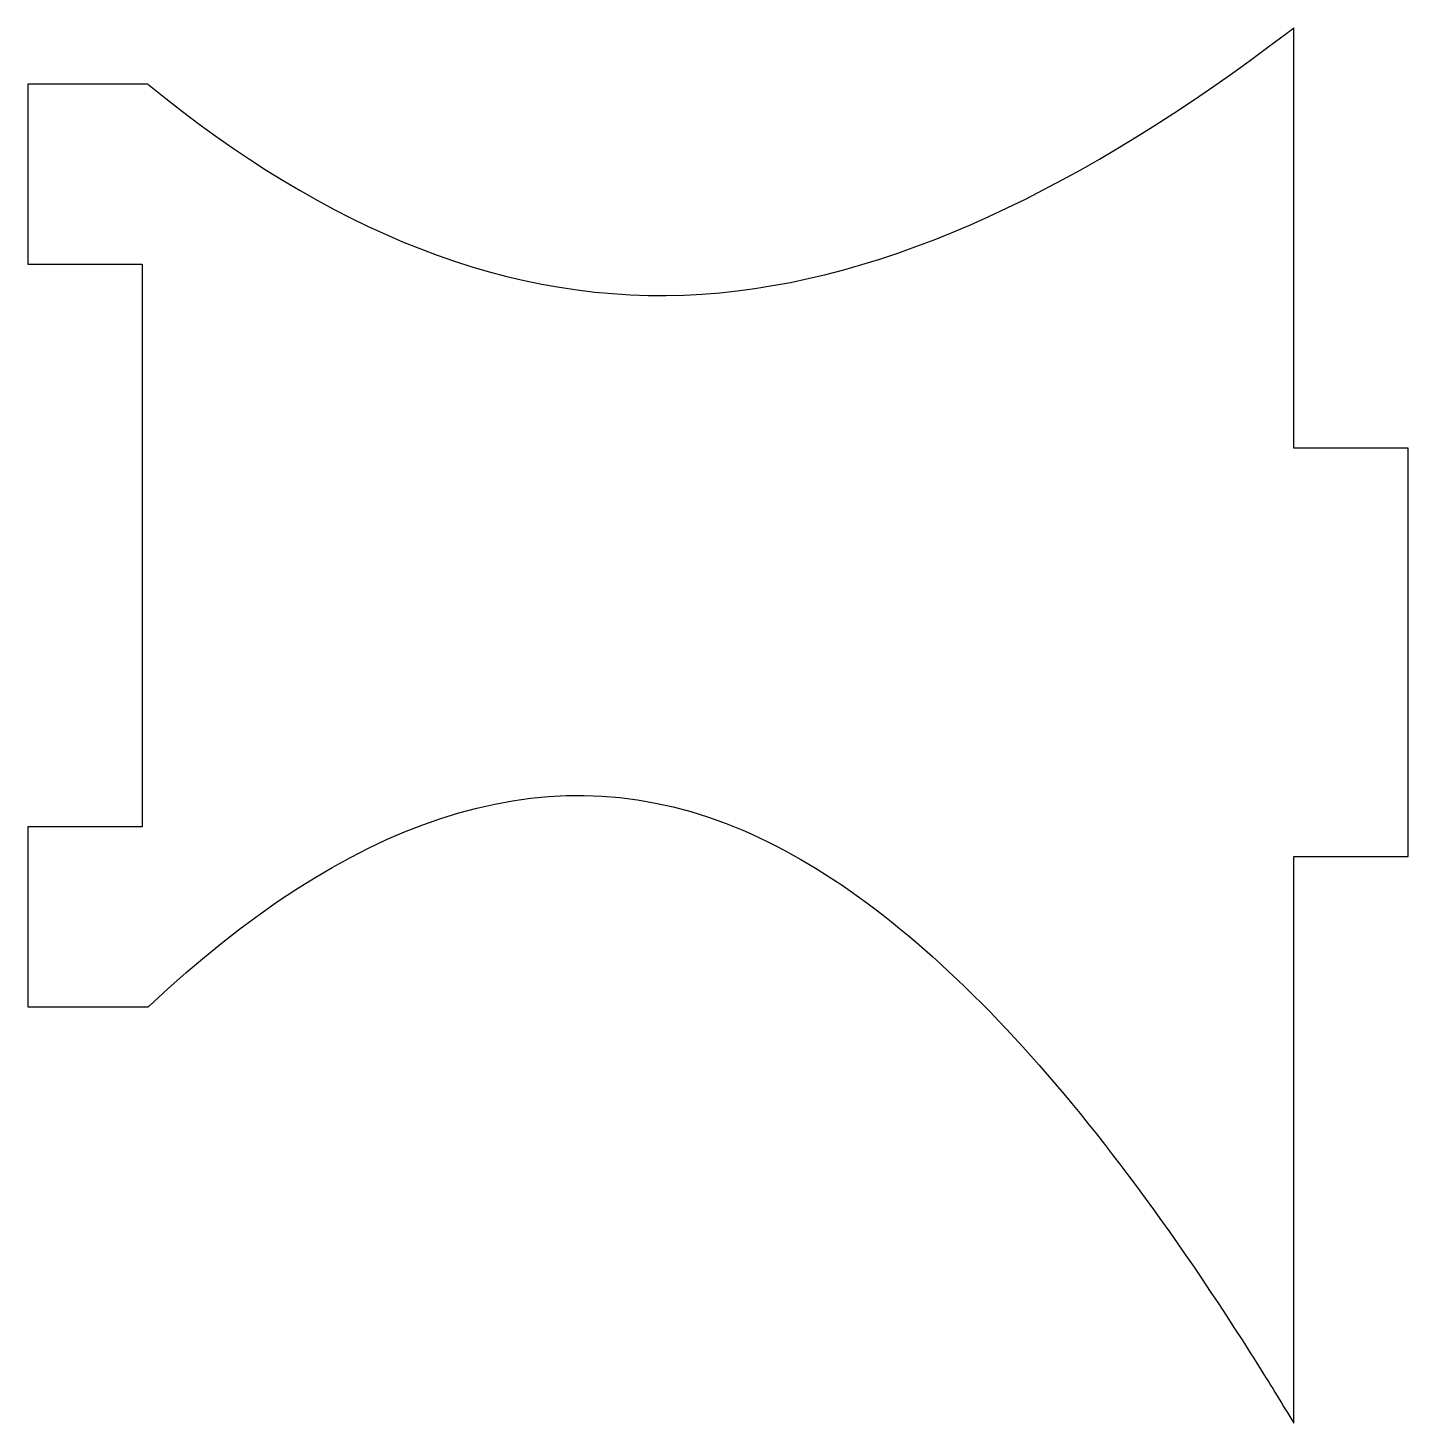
# Model space of a CAD drawing. Header units: millimetres. Extents: x -12.1 to 12.1, y -12.3 to 12.2.
import ezdxf

# ---------------------------------------------------------------- set-up
doc = ezdxf.new("R2010")
doc.units = ezdxf.units.MM
doc.layers.get('0').update_dxf_attribs({"linetype": 'CONTINUOUS'})

msp = doc.modelspace()

# ---------------------------------------------------------------- linework, layer by layer
for p, q in [((10.075, 4.796), (10.075, 12.151)), ((-9.973, 11.166), (-12.075, 11.166)), ((-12.075, 11.166), (-12.075, 8.016)), ((-12.075, 8.016), (-10.075, 8.016)), ((-10.075, 8.016), (-10.075, -1.834)), ((12.075, 4.796), (10.075, 4.796)), ((12.075, -2.354), (12.075, 4.796)), ((-10.075, -1.834), (-12.075, -1.834)), ((-12.075, -1.834), (-12.075, -4.984)), ((10.075, -12.268), (10.075, -2.354)), ((10.075, -2.354), (12.075, -2.354)), ((-12.075, -4.984), (-9.97, -4.984))]:
    msp.add_line(p, q)
for points, knots in [([(-9.973, 11.166), (-9.966, 11.16), (-9.959, 11.155), (-9.953, 11.149), (-6.855, 8.62), (-3.647, 7.267), (-0.277, 7.491), (2.99, 7.709), (6.418, 9.373), (9.955, 12.06), (9.995, 12.09), (10.035, 12.121), (10.075, 12.151)], [-0.001128, -0.001128, -0.001128, -0.001128, 0, 0, 0, 0.50775, 0.50775, 0.50775, 1, 1, 1, 1.005573, 1.005573, 1.005573, 1.005573]), ([(-9.97, -4.984), (-9.963, -4.977), (-9.956, -4.97), (-9.949, -4.964), (-6.514, -1.743), (-3.156, -0.504), (0.145, -1.775), (3.237, -2.965), (6.299, -6.285), (9.324, -11.053), (9.528, -11.375), (9.732, -11.703), (9.936, -12.039), (9.982, -12.115), (10.029, -12.192), (10.075, -12.268)], [-0.001047, -0.001047, -0.001047, -0.001047, 0, 0, 0, 0.5, 0.5, 0.5, 0.968385, 0.968385, 0.968385, 1, 1, 1, 1.007182, 1.007182, 1.007182, 1.007182])]:
    msp.add_open_spline(points, degree=3, knots=knots)

doc.saveas('drawing.dxf')
